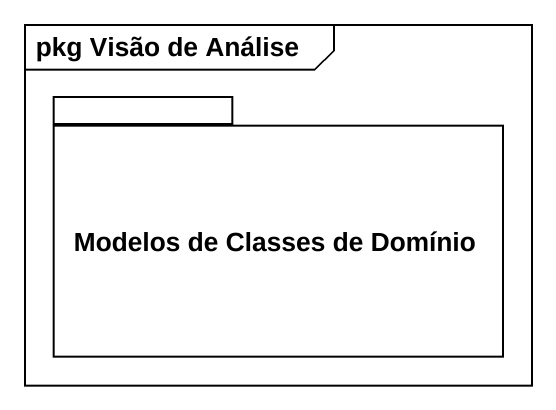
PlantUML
@startuml
mainframe pkg Visão de Análise
package "Modelos de Classes de Domínio" as Modelos_de_Classes_de {
}
@enduml
